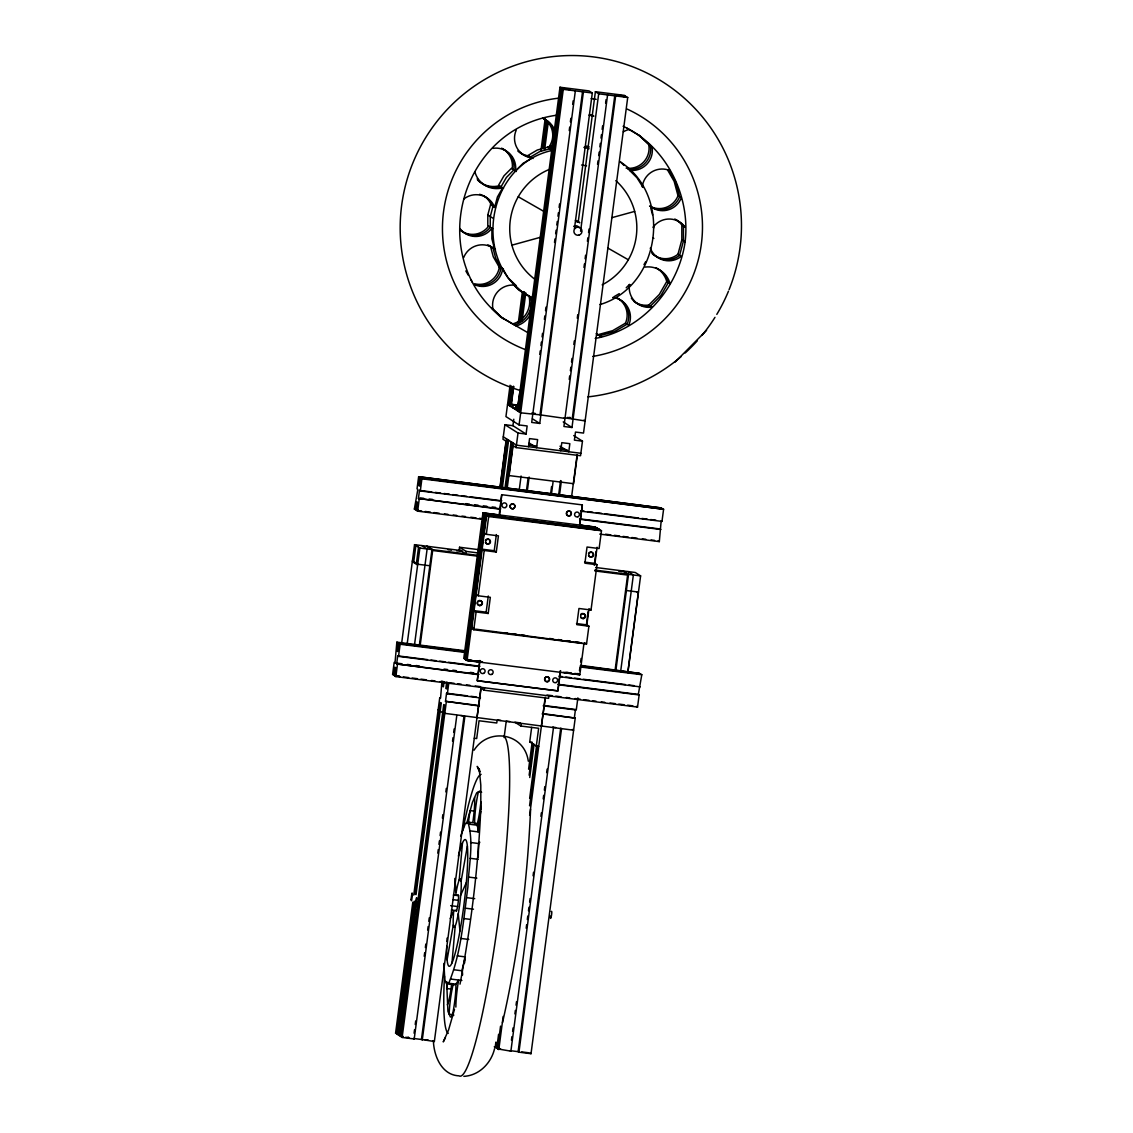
<?xml version="1.0" encoding="UTF-8"?>
<svg xmlns="http://www.w3.org/2000/svg" width="1133" height="1133" viewBox="0 0 1133 1133"><rect width="100%" height="100%" fill="white"/><g stroke="black" fill="none" stroke-linecap="round" stroke-linejoin="round"><path stroke-width="1.5" d="M491.34 201.745L487.799 214.973L487.799 225.609L492.728 228.753M547.551 147.205L552.479 150.335C484.358 164.979 470.45 267.02 533.006 298.517L528.091 295.373M599.952 304.579C660.666 286.564 673.554 195.159 619.652 161.509M650.271 248.184A19.997 19.856 -57.5 0 0 681.259 256.341L677.973 254.245L681.825 239.856L681.825 224.971A19.997 19.856 -57.5 0 0 674.786 219.023M595.193 338.455C642.043 329.901 678.355 288.476 685.111 241.938C690.663 195.428 666.246 146.129 623.108 126.273M478.253 857.554L478.608 843.519A19.997 2.153 -82.8 0 0 479.783 842.159M480.874 806.243C478.48 865.966 471.045 925.434 460.012 984.152M530.598 809.217C527.397 880.992 518.489 952.655 502.486 1022.717M550.496 916.101C550.001 923.792 553.003 909.926 551.247 911.428M451.982 962.965L455.211 925.973M459.233 879.944L462.462 842.966M443.895 963.418L444.816 979.719L446.572 983.826L449.065 982.424C461.343 952.272 463.51 919.047 467.901 887.082C468.609 865.697 474.245 842.91 467.872 822.091L465.38 823.493L460.649 836.168M465.139 650.781L396.847 642.17L395.006 662.904L402.003 663.782M482.446 519.325L417.652 511.153L416.42 510.374L417.482 502.287L416.661 501.763L415.599 509.85L414.366 509.057L417.85 489.371L417.029 488.847L418.629 476.71L661.53 507.966L418.629 476.71M399.071 675.962L393.817 675.296L394.879 667.21L395.7 667.734L394.638 675.82L395.87 676.599L637.539 707.077L639.139 694.94L638.318 694.416L557.762 684.261M396.847 642.17L398.08 642.949L397.003 651.036L397.825 651.56L398.887 643.473L465.436 651.857M419.861 477.503L418.785 485.59L419.607 486.114L420.669 478.013L663.584 509.269L661.984 521.407L581.427 511.238M478.027 674.631L396.649 663.952L397.711 655.865L427.481 659.618M499.809 509.17L418.431 498.492L419.493 490.405L431.744 491.963M395.87 676.599L397.456 664.476M479.089 666.544L398.533 656.389L400.119 644.252L398.887 643.473M417.652 511.153L419.238 499.016M500.871 501.083L420.315 490.929L421.901 478.806L420.669 478.013M401.649 643.232L414.536 544.661L461.981 550.68M413.743 561.685L415.882 545.511M416.42 563.384L418.544 547.211M407.059 644.79L419.876 548.06L414.536 544.661M414.508 644.861L427.127 548.967L421.788 545.582M419.337 645.47L431.956 549.576L426.631 546.191M420.286 644.507L432.664 550.496L477.46 556.147M412.823 902.137L395.559 1033.268L400.02 1034.457M413.743 895.141L439.746 697.659L440.567 698.183L441.955 680.905M459.545 547.239L459.233 549.675L465.79 553.853L466.116 551.417L459.545 547.239L478.834 549.675M396.791 1034.061L414.281 901.174M415.202 894.178L440.44 702.488L441.261 703.012L416.023 894.702M443.215 681.457L442.578 686.315L443.4 686.839L444.037 681.981M415.103 901.684L397.612 1034.585L398.519 1035.151L416.618 897.676L399.17 1035.576L403.291 1036.553M400.076 1036.143L443.725 704.584L444.547 705.094L400.898 1036.667L402.13 1037.446L414.211 1038.975L456.797 715.49M446.714 681.939L445.85 688.411L446.671 688.921L447.535 682.463M479.401 706.015L445.496 701.313L446.558 693.226L467.462 695.86M402.13 1037.446L446.317 701.837M480.477 697.928L447.379 693.75L448.739 683.355M414.083 1033.211L414.536 1029.713M415.23 1024.459L415.698 1020.975M424.209 956.266L424.677 952.768M425.357 947.528L425.824 944.03M427.665 930.037L428.118 926.539M428.812 921.299L429.28 917.801M437.791 853.107L438.259 849.608M438.938 844.368L439.406 840.87M440.1 835.616L440.553 832.118M442.394 818.139L442.861 814.641M445.85 791.91L446.303 788.412M452.52 741.194L452.988 737.696M453.682 732.456L454.135 728.958M463.779 658.443L482.941 512.881L595.717 527.1L579.813 525.202M467.858 659.406L464.601 658.967L483.763 513.405L499.667 515.303L501.707 494.696L582.348 504.907L579.685 525.117M464.997 659.236L484.173 513.66L500.078 515.557L483.763 513.405M472.348 660.61L465.819 659.746L484.995 514.184L500.899 516.082L484.173 513.66M471.13 660.666L466.229 660.015L485.406 514.453L501.31 516.351L484.995 514.184M583.991 643.19L579.841 674.758L467.051 660.539L486.227 514.963L502.131 516.875L485.406 514.453M471.725 628.447L486.638 515.232L599.414 529.451M576.499 623.575L586.852 624.878L588.905 626.181L586.554 643.969L473.778 629.75L476.115 611.962L474.061 610.659L486.156 612.174L488.21 613.491L490.334 597.318L478.253 595.788L476.2 594.485M478.253 595.788L484.216 550.496L482.162 549.193L494.243 550.723L496.296 552.026L498.421 535.852L486.34 534.323L484.287 533.02M486.34 534.323L488.677 516.535L486.227 514.963L599.003 529.182L601.467 530.754L599.116 548.542L587.036 547.027L584.911 563.2L596.992 564.716L591.029 610.007L578.949 608.478L576.824 624.651L588.905 626.181M480.973 687.391L434.35 1041.51L421.448 1039.471L464.034 715.985L460.805 715.574M422.269 1039.995L464.856 716.509L464.034 715.985M510.077 385.22L505.941 416.59L519.084 424.946L527.142 425.966L526.08 434.052L512.937 425.696L504.879 424.677L502.967 439.236L505.998 441.162L499.88 487.714M518.362 322.282L522.285 292.555M540.923 150.916L545.299 117.69M508.774 405.246L511.309 386.013M519.82 321.305L523.743 291.592M542.622 148.211L546.304 120.225M509.595 405.77L512.13 386.523M520.883 320.087L524.565 292.102M543.443 148.735L547.126 120.749M500.064 488.266L506.564 438.896M510.827 406.549L513.49 386.325M522.115 320.866L525.797 292.895M544.661 149.514L548.358 121.528M518.432 406.081L511.394 404.283L513.731 386.48M501.367 488.55L507.796 439.675M502.415 487.332L508.618 440.199M513.207 405.43L512.881 407.852L516.365 408.291M486.156 612.174L488.281 596M494.243 550.723L496.367 534.549M499.129 514.963L501.707 494.696M512.937 425.696L513.787 419.224M505.106 487.148L511.082 441.771M515.345 409.424L515.657 406.988L519.141 407.427M505.927 487.672L511.904 442.295M507.159 488.45L513.136 443.074M517.399 410.727L559.985 87.241L589.018 90.909L592.304 92.991L574.431 228.739M518.631 411.506L561.217 88.034L559.985 87.241M519.452 412.03L562.039 88.558L570.097 89.564L561.217 88.034M548.924 695.903L548.613 698.325L484.159 690.195L484.485 687.773M573.709 435.582L582.461 441.162L580.549 455.721L516.096 447.592L518.022 433.033L504.879 424.677M519.084 424.946L563.271 89.337L562.039 88.558M519.24 489.98L521.081 476.016M539.775 354.36L540.229 350.876M540.923 345.622L541.376 342.124M542.07 336.883L542.537 333.385M544.378 319.393L544.831 315.895M545.525 310.654L545.979 307.156M554.504 242.462L554.958 238.964M555.652 233.724L556.119 230.226M556.799 224.971L557.266 221.473M557.96 216.233L558.413 212.735M559.107 207.495L559.56 203.997M569.233 130.55L569.701 127.052M570.381 121.812L570.848 118.314M572.689 104.321L573.142 100.823M528.502 446.685L529.564 438.598L537.623 439.618L536.56 447.705L529.267 443.06M575.352 90.852L531.703 422.425L539.761 423.445L583.41 91.872L563.271 89.337M526.477 490.476L528.091 478.253M497.075 720.574L496.764 722.996L479.032 720.758L476.696 738.56L474.274 738.249M527.298 491L529.139 477.035M564.985 418.403L540.002 414.834L582.589 91.348M504.1 737.583L506.168 721.792M578.212 222.224L595.391 91.716L624.425 95.37L625.657 96.149L617.598 95.144L627.71 97.466L583.523 433.075L575.479 432.055L574.403 440.142L582.461 441.162M580.578 231.274L598.677 93.798L595.391 91.716M550.652 493.521L551.573 486.539M538.727 746.378L536.306 746.066L538.642 728.278L520.925 726.041L521.251 723.619M551.474 494.045L553.074 481.822M569.233 379.413L569.687 375.915M570.381 370.675L570.848 367.177M571.528 361.923L571.995 358.425M573.836 344.446L574.289 340.948M577.292 318.217L577.745 314.719M583.962 267.501L584.43 264.003M585.11 258.763L585.577 255.265M587.418 241.272L587.871 237.774M588.565 232.534L589.033 229.036M597.544 164.342L598.012 160.844M598.691 155.603L599.159 152.105M599.853 146.851L600.306 143.353M601 138.113L601.453 134.615M602.147 129.374L602.614 125.876M605.603 103.145L606.056 99.647M560.722 450.75L561.798 442.663L569.842 443.683L568.78 451.77L560.028 446.19M607.571 94.917L563.922 426.49L571.981 427.509L615.63 95.937L598.677 93.798M558.711 494.54L560.538 480.576M559.532 495.05L561.359 481.086M536.306 746.066L529.734 741.888L531.66 727.329M583.892 420.159L585.124 420.938L572.222 418.898L614.808 95.413M528.601 769.194L532.057 742.965M529.139 775.213L533.289 743.744M529.734 777.493L534.11 744.268M498.577 1047.77L495.192 1047.345L495.872 1042.119M496.523 1042.53L495.843 1047.756L499.965 1048.733M496.75 1048.337L498.591 1034.344M529.663 798.298L536.575 745.84M555.864 727.57L552.649 727.159L553.471 727.683L510.884 1051.169L497.571 1048.861L500.559 1026.13M529.564 805.804L537.396 746.364M498.803 1049.64L503.165 1016.414M529.649 815.335L545.2 697.22M571.613 496.58L577.136 454.602M545.355 698.055L541.39 726.154M516.096 447.592L513.065 445.651L509.128 475.577L573.567 483.706L577.292 455.438M511.436 1040.151L511.904 1036.653M512.598 1031.412L513.051 1027.914M514.892 1013.922L515.359 1010.424M516.039 1005.183L516.506 1001.685M526.179 928.239L526.633 924.74M527.327 919.5L527.78 916.002M528.474 910.762L528.941 907.264M529.621 902.01L530.088 898.511M533.077 875.781L533.544 872.283M540.908 816.341L541.362 812.843M543.203 798.85L543.67 795.352M544.364 790.112L544.817 786.614M546.658 772.621L547.126 769.123M560.523 670.679L557.861 690.903L560.438 670.637M518.942 1052.175L518.121 1051.651L560.708 728.179L561.529 728.703L518.942 1052.175L531.023 1053.704L575.21 718.095L543.033 713.62M579.473 670.722L579.94 667.21M580.634 661.955L581.102 658.443M586.299 625.643L588.169 611.523M594.259 565.211L596.071 551.488M574.389 717.571L575.451 709.485L544.095 705.533M586.852 624.878L588.976 608.704L591.029 610.007M596.992 564.716L594.938 563.413L597.077 547.239M577.872 697.871L576.272 710.009L543.174 705.831M615.007 670.835L627.611 575.068L594.867 570.947M615.899 670.254L628.518 574.36L623.192 570.961M620.728 670.863L633.361 574.969L628.022 571.57M627.781 672.62L638.29 592.814L637.043 592.021M627.979 671.77L640.612 575.89L635.273 572.491L595.661 567.491M638.318 694.416L641.802 674.716L640.57 673.937L581.031 666.431M599.782 534.11L659.321 541.616L661.162 520.883L661.984 521.407M459.956 930.972L458.27 913.694M447.082 959.821L453.327 924.769M461.117 881.148L467.377 846.11M466.64 823.62L472.433 802.391L476.681 792.859L480.165 790.891M464.955 958.49L461.853 970.769A19.997 2.153 -82.8 0 1 462.576 975.017M454.489 1009.404L448.569 1029.982L443.244 1041.907L445.425 1037.686M450.212 918.636L453.724 910.79A24.501 2.648 -82.8 0 0 456.358 922.559A24.501 2.648 -82.8 0 0 461.244 883.343A24.501 2.648 -82.8 0 0 455.664 895.169M460.72 895.127L466.343 882.579M494.554 1048.705C491.184 1063.221 479.061 1075.557 463.864 1076.35M643.997 264.612L645.768 261.553M656.177 267.77A22.802 22.646 -57.5 0 1 666.742 281.522L659.293 294.495L648.827 305.032A19.997 19.856 -57.5 0 1 634.112 301.534M474.076 750.188C488.507 727.202 524.494 732.796 528.29 761.192M503.279 318.77L503.378 318.642C424.606 258.891 458.511 129.403 556.105 115.283M626.209 287.768L629.438 284.51L630.26 285.02M675.07 362.107L706.567 330.34M614.029 296.719L619.269 293.645M613.534 298.007L612.712 297.483A19.997 19.856 -57.5 0 1 628.744 325.256L625.458 323.174L612.613 330.68L598.281 334.617L601.566 336.713A19.997 19.856 -57.5 0 1 596.213 333.612M447.818 983.132L455.877 984.138L458.638 980.045A22.802 2.464 -82.8 0 0 455.863 1007.067M453.866 1015.097L450.396 1017.052L447.932 1011.316L446.643 982.014M550.482 146.398L537.297 150.023L528.12 155.391L533.034 158.521M511.918 245.167L541.517 236.995M611.636 217.734L634.664 211.404M464.601 658.967L467.773 659.349M465.819 659.746L472.192 660.511M476.965 661.077L481.737 661.658M466.229 660.015L472.603 660.78M475.775 661.148L480.548 661.729M467.051 660.539L482.559 662.168M565.877 672.45L570.65 673.016M564.701 672.52L571.06 673.285M574.247 673.653L579.02 674.234L574.119 673.583M583.41 91.872L592.304 92.991M615.63 95.937L627.71 97.466M511.394 404.283L518.362 405.161M531.915 412.979L535.13 413.375M567.364 417.44L570.579 417.85L569.757 417.326M540.002 414.834L520.684 412.823L507.542 404.453M564.163 417.879L572.222 418.898M518.022 433.033L526.08 434.052M529.238 444.688L532.453 445.085M559.844 448.541L564.673 449.15M528.814 445.057L536.73 446.048M560.169 449.008L567.137 449.886M580.861 453.285L516.421 445.17L503.293 436.8M421.901 478.806L663.584 509.269M435.256 492.402L440.51 493.067M444.009 493.506L449.263 494.158M452.761 494.611L458.015 495.263M461.513 495.716L466.768 496.367M470.28 496.821L501.806 500.786M580.606 510.728L584.104 511.167M587.616 511.606L592.871 512.272M596.369 512.711L601.623 513.376M605.121 513.816L638.403 518.008M641.901 518.447L647.155 519.112M650.654 519.551L655.908 520.217M420.286 497.897L423.784 498.336M429.039 499.002L432.551 499.441M465.819 503.633L469.317 504.072M474.571 504.737L478.084 505.176M483.338 505.842L486.836 506.281M492.09 506.947L495.588 507.386M418.431 498.492L500.729 508.873M579.544 518.815L660.1 528.969M580.365 519.339L660.921 529.493M488.677 516.535L601.467 530.754M414.366 509.057L417.865 509.51M416.42 510.374L421.674 511.025M425.172 511.465L430.427 512.13M433.925 512.569L439.179 513.235M444.433 513.9L447.946 514.34M453.2 515.005L456.698 515.444M461.952 516.11L465.451 516.549M470.705 517.215L475.959 517.88M479.457 518.319L482.97 518.758M605.56 534.209L610.814 534.875M614.313 535.314L619.567 535.98M623.065 536.419L628.319 537.084M631.817 537.524L637.072 538.189M642.326 538.841L645.838 539.294M651.093 539.945L654.591 540.399M584.586 562.11L594.938 563.413M484.216 550.496L496.296 552.026M466.116 551.417L478.395 552.975M448.002 549.703L451.444 550.142M456.613 550.794L460.069 551.219M618.83 571.244L622.272 571.669M419.876 548.06L478.395 555.439M594.896 570.083L640.612 575.89M429.832 565.764L417.751 564.234L412.412 560.835M626.393 590.534L638.474 592.063M476.115 611.962L488.21 613.491M474.727 628.617L471.314 628.192L473.778 629.75M504.086 632.738L507.584 633.177M512.824 633.843L516.308 634.282M521.548 634.933L525.032 635.372M549.477 638.46L552.961 638.899M558.201 639.564L561.685 640.003M566.925 640.655L570.423 641.094M575.649 641.76L579.147 642.199M582.121 643.204L476.157 629.212M580.719 665.354L639.748 673.413L580.209 665.907M398.08 642.949L464.615 651.333M400.119 644.252L466.669 652.65M580.507 666.997L641.802 674.716M430.979 660.057L436.233 660.723M439.731 661.162L444.986 661.828M448.498 662.267L480.01 666.246M558.824 676.174L562.322 676.613M565.834 677.052L571.089 677.718M574.587 678.157L579.841 678.823M583.339 679.262L625.374 684.559M628.872 685.012L634.126 685.663M559.645 676.698L640.202 686.853M407.257 664.448L410.755 664.887M416.009 665.553L419.522 665.992M444.037 669.093L447.535 669.532M452.789 670.198L456.302 670.637M470.308 672.393L473.806 672.846M396.649 663.952L478.947 674.333M558.583 684.785L639.139 694.94M557.776 690.847L477.22 680.692L479.882 660.482L477.305 680.749L557.861 690.903M394.638 675.82L399.892 676.486M403.39 676.925L408.645 677.591M412.143 678.03L417.397 678.695M420.909 679.134L426.164 679.8M431.418 680.451L434.916 680.905M440.171 681.556L445.425 682.222M448.923 682.661L454.177 683.326M457.675 683.765L461.188 684.205M466.442 684.87L469.94 685.309M475.194 685.975L480.449 686.64M546.998 695.025L552.253 695.69M555.751 696.129L561.005 696.795M566.259 697.461L569.757 697.9M575.012 698.565L580.266 699.217M583.778 699.67L589.033 700.321M592.531 700.775L596.029 701.214M601.283 701.865L604.781 702.318M610.036 702.97L615.29 703.635M618.802 704.075L624.056 704.74M627.555 705.179L632.809 705.845M470.946 696.299L476.172 696.965M445.496 701.313L478.579 705.491M542.112 713.917L575.21 718.095M497.486 719.993L500.97 720.432M506.182 721.098L509.666 721.537M514.892 722.188L520.118 722.854M529.734 741.888L532.156 742.2M481.652 792.279L478.423 791.882A19.997 2.153 -82.8 0 0 474.642 821.949M474.897 811.2L470.068 810.591A19.997 2.153 -82.8 0 0 468.495 822.799M467.872 822.091L475.931 823.11M466.626 822.799L469.855 823.195M474.685 823.804L477.899 824.215M468.75 824.144L476.809 825.164L477.687 827.217L478.14 831.877L470.096 830.871M470.549 842.499L478.608 843.519M470.11 858.304L478.154 859.324M468.779 877.112L476.837 878.132M454.446 894.858L457.888 895.297A8.172 0.878 -82.8 0 1 458.044 903.483A8.172 0.878 -82.8 0 1 455.919 910.238M453.342 895.042L458.525 895.693M466.669 897.633L474.727 898.653M453.214 899.701L458.383 900.353M450.665 905.664L457.576 906.542M465.436 908.184L473.481 909.204M451.373 909.983L456.557 910.635M463.921 918.566L470.365 919.373M460.706 938.436L468.765 939.441M457.25 955.884L465.309 956.889M453.795 969.749L461.853 970.769M450.58 979.039L461.853 980.456M446.572 983.826L454.63 984.846M451.472 989.123L446.643 988.514A19.997 2.153 -82.8 0 1 447.365 982.339M452.379 1014.587L449.164 1014.177A19.997 2.153 -82.8 0 1 453.271 984.322M497.5 1047.175L494.285 1046.765L495.192 1047.345M405.727 1037.276L408.956 1037.686L408.135 1037.162M425.059 1039.712L428.288 1040.122M497.571 1048.861L500.786 1049.257M521.732 1051.906L528.176 1052.713M421.448 1039.471L413.389 1038.451L414.211 1038.975M518.121 1051.651L510.062 1050.645L510.884 1051.169M482.941 512.881L499.256 515.048M599.003 529.182L582.688 527.029L598.182 528.658L581.866 526.505L597.771 528.403L581.456 526.236L596.949 527.879L579.614 525.061L582.348 504.907M567.18 672.45L570.451 672.889M565.962 672.506L570.862 673.144M475.619 661.049L480.505 661.7M474.401 661.091L480.916 661.955M590.491 114.872L593.664 115.708M588.948 115.084L593.72 116.331M585.832 146.058L589.245 146.95M584.883 146.724L588.296 147.616M583.934 147.389L589.061 148.735M626.931 128.256L640.032 135.875L650.484 146.284A19.997 19.856 -57.5 0 1 627.781 169.185M620.233 161.693L624.056 165.46M518.248 196.76L544.803 211.942M607.67 247.957L628.319 259.769M529.918 315.271A22.802 22.646 -57.5 0 1 516.138 325.95L499.965 316.475L491.835 308.374M528.927 333.286L501.607 317.523L492.317 308.261M627.158 128.482L628.801 129.53A22.802 22.646 -57.5 0 0 623.32 131.839M638.389 134.827L652.126 147.332A19.997 19.856 -57.5 0 1 629.424 170.233L636.958 177.739L643.077 187.441M667.592 170.007L674.177 181.407L678.001 195.754L681.287 197.85A19.997 19.856 -57.5 0 1 650.3 206.362L651.121 206.886M629.424 170.233L630.245 170.743M681.825 224.971L685.111 227.067A19.997 19.856 -57.5 0 0 653.033 227.266L653.854 227.775M681.825 239.856L685.111 241.938M653.019 237.902L653.84 238.426M516.308 171.508L511.394 168.364L503.916 175.898L498.591 185.189L503.505 188.319M666.742 281.522L670.014 283.604A22.802 22.646 -57.5 0 0 645.144 267.091M648.827 305.032L652.112 307.128A19.997 19.856 -57.5 0 1 629.438 284.51M490.547 204.676L495.475 207.821M487.799 214.973L492.728 218.102M495.461 249.642L490.532 246.512L493.266 256.766L500.333 269.017M498.577 265.958L503.491 269.087M474.883 284.822A19.997 19.856 -57.5 0 0 502.67 268.563L507.966 277.741L516.322 285.785M520.061 390.503L517.469 408.149L515.657 406.988M563.228 421.929L571.981 427.509M532.453 418.799L539.761 423.445M658.089 540.838L659.321 541.616M622.47 570.919L627.64 574.204M419.493 490.405L420.315 490.929M584.515 642.666L586.554 643.969M427.509 546.347L432.679 549.632M412.384 561.699L417.553 564.985M636.307 706.284L637.539 707.077M577.788 673.441L579.841 674.758L563.115 672.336M572.377 729.44L573.61 730.219L443.485 713.181M484.159 690.195L481.128 688.269L476.936 718.039M515.671 722.698L520.925 726.041M397.711 655.865L398.533 656.389M446.558 693.226L447.379 693.75M395.006 662.904L394.185 662.38L392.584 674.517L393.817 675.296M438.145 709.796L439.377 710.575M440.199 711.099L442.663 712.671M529.791 1052.911L531.023 1053.704M433.118 1040.731L434.35 1041.51M515.104 285.459L521.322 291.663M513.886 285.134L518.857 290.09L530.556 296.945A22.802 22.646 -57.5 0 1 514.495 324.916M465.833 270.943L468.297 275.22M470.761 279.497L472.419 282.358M479.344 770.752L477.234 766.375L479.627 771.927M650.753 208.075L652.58 214.916M479.882 771.814L479.202 768.811L480.803 785.141L480.817 809.5M454.815 878.443L456.174 892.223M433.401 1041C433.897 1056.027 441.714 1075.146 459.035 1075.84A171.508 18.496 -82.8 0 0 498.633 916.979A171.508 18.496 -82.8 0 0 503.746 736.181M582.985 613.491A2.45 2.436 -57.5 0 1 584.784 617.131A2.45 2.436 -57.5 0 1 580.733 617.414M580.733 614.44A2.45 2.436 -57.5 0 1 582.348 613.491M485.391 540.54A2.45 2.436 -57.5 0 1 489.13 539.506A2.45 2.436 -57.5 0 1 489.13 543.387A2.45 2.436 -57.5 0 1 485.391 542.41M588.509 553.527A2.45 2.436 -57.5 0 1 592.247 552.507A2.45 2.436 -57.5 0 1 592.814 556.515A2.45 2.436 -57.5 0 1 588.848 555.467A2.45 2.436 -57.5 0 1 591.497 552.295L592.106 552.451A2.45 2.436 -57.5 0 1 592.247 556.388A2.45 2.436 -57.5 0 1 588.509 555.411M478.622 600.66A2.45 2.436 -57.5 0 1 481.978 602.586A2.45 2.436 -57.5 0 1 479.231 605.348A2.45 2.436 -57.5 0 1 477.305 601.991M477.616 601.439A2.45 2.436 -57.5 0 1 478.069 600.986M519.934 390.403A171.508 170.29 -57.5 0 1 409.367 172.343A171.508 170.29 -57.5 0 1 630.359 65.912A171.508 170.29 -57.5 0 1 729.085 289.666M728.448 291.252A171.508 170.29 -57.5 0 1 716.807 314.379M714.98 317.339A171.508 170.29 -57.5 0 1 701.894 335.453M697.376 340.693A171.508 170.29 -57.5 0 1 685.168 353M681.287 356.442A171.508 170.29 -57.5 0 1 587.928 396.876M626.931 108.98A130.677 129.743 -57.5 0 1 701.242 244.841A130.677 129.743 -57.5 0 1 592.715 356.428M525.783 349.757A130.677 129.743 -57.5 0 1 443.57 211.489A130.677 129.743 -57.5 0 1 558.909 98.132M591.171 98.571A130.677 129.743 -57.5 0 1 596.185 99.378M463.638 257.644A19.997 19.856 -57.5 0 1 494.639 249.118L491.892 238.865L491.906 228.229A19.997 19.856 -57.5 0 1 459.814 228.413M487.615 245.025A19.997 19.856 -57.5 0 1 492.997 248.085L495.73 258.338L501.027 267.515A19.997 19.856 -57.5 0 1 476.172 284.794M492.798 308.148A19.997 19.856 -57.5 0 1 515.501 285.261M532.184 297.993A22.802 22.646 -57.5 0 1 532.765 300.911M618.136 298.461A19.997 19.856 -57.5 0 1 625.458 323.174M617.046 298.036A19.997 19.856 -57.5 0 1 627.101 324.208L614.256 331.728L599.923 335.665A19.997 19.856 -57.5 0 1 597.133 334.32M657.82 268.804A22.802 22.646 -57.5 0 1 668.385 282.57L660.936 295.529L650.469 306.08A19.997 19.856 -57.5 0 1 631.364 298.206M488.62 226.133A19.997 19.856 -57.5 0 1 460.933 230.679M460.196 229.716A19.997 19.856 -57.5 0 0 490.263 227.181L490.263 216.545L493.011 206.248A19.997 19.856 -57.5 0 0 479.627 194.295M651.744 252.489A19.997 19.856 -57.5 0 0 679.616 255.293L683.468 240.904L683.468 226.019A19.997 19.856 -57.5 0 0 676.429 220.071M528.913 295.897A22.802 22.646 -57.5 0 1 512.852 323.868M651.22 207.056A19.997 19.856 -57.5 0 0 679.644 196.802L675.82 182.455L668.413 169.624L670.056 170.658A19.997 19.856 -57.5 0 0 642.255 186.917M648.841 145.251A19.997 19.856 -57.5 0 1 626.138 168.137M678.001 195.754A19.997 19.856 -57.5 0 1 649.577 206.008M474.911 171.876A22.802 22.646 -57.5 0 0 502.684 187.795L497.401 197L494.654 207.297A19.997 19.856 -57.5 0 0 463.666 199.153M477.177 178.773A22.802 22.646 -57.5 0 0 501.055 186.761L506.38 177.47L513.844 169.936A19.997 19.856 -57.5 0 0 503.25 149.202M677.973 254.245A19.997 19.856 -57.5 0 1 652.254 253.693M544.52 119.064A19.997 19.856 -57.5 0 1 554.363 137.263M553.088 143.353A19.997 19.856 -57.5 0 1 550.015 148.763L539.761 151.581L530.57 156.963A19.997 19.856 -57.5 0 1 519.41 151.992M516.195 130.224A19.997 19.856 -57.5 0 0 532.213 157.997L523.035 163.379L515.487 170.984A19.997 19.856 -57.5 0 0 492.813 148.366M543.358 118.781A19.997 19.856 -57.5 0 1 554.32 129.204M499.412 185.713A22.802 22.646 -57.5 0 1 477.489 179.949M501.607 148.154A19.997 19.856 -57.5 0 1 512.201 168.888M483.649 195.74A19.997 19.856 -57.5 0 1 491.368 205.2M528.941 155.915A19.997 19.856 -57.5 0 1 517.767 150.958M542.877 118.03A19.997 19.856 -57.5 0 1 548.372 147.729M488.79 245.294A19.997 19.856 -57.5 0 1 491.354 247.036M615.814 180.629A63.859 63.406 -57.5 0 1 602.161 284.85M534.606 279.086A63.859 63.406 -57.5 0 1 550.511 168.916M581.569 165.021A63.859 63.406 -57.5 0 1 586.512 165.843M499.398 266.467A19.997 19.856 -57.5 0 1 474.529 283.746M575.394 220.383A8.172 8.115 -57.5 0 1 577.348 221.176L579.813 222.748A8.172 8.115 -57.5 0 0 575.748 221.686M573.723 226.317A4.079 4.05 -57.5 0 1 579.275 227.775M448.243 1033.367A130.677 14.092 -82.8 0 1 444.49 976.108M462.788 830.192A130.677 14.092 -82.8 0 1 481.114 774.349M474.571 797.618A22.802 2.464 -82.8 0 1 472.829 822.303M480.888 801.824A19.997 2.153 -82.8 0 1 476.809 825.164M451.543 985.016A19.997 2.153 -82.8 0 1 447.294 1004.787M455.877 984.138A19.997 2.153 -82.8 0 1 452.124 1016.074M458.383 856.123A63.83 6.883 -82.8 0 1 467.674 860.046A63.83 6.883 -82.8 0 1 456.174 949.327A63.83 6.883 -82.8 0 1 446.77 946.239M446.926 941.481A63.83 6.883 -82.8 0 1 447.082 938.124M478.14 831.877A19.997 2.153 -82.8 0 1 480.859 811.285M464.587 963.064A19.997 2.153 -82.8 0 1 464.927 959.991M411.052 899.475C411.93 906.258 413.191 881.956 411.052 899.475M488.38 539.294L487.742 539.294A2.45 2.436 -57.5 0 0 486 543.047A2.45 2.436 -57.5 0 0 490.107 543.019A2.45 2.436 -57.5 0 0 488.38 539.294M583.396 618.604L582.759 618.604A2.45 2.436 -57.5 0 1 581.031 614.879A2.45 2.436 -57.5 0 1 585.138 614.851A2.45 2.436 -57.5 0 1 583.396 618.604M578.609 673.965L575.422 673.583L578.609 673.965M595.802 529.196L491.071 515.997L597.02 529.989L595.802 529.196M479.641 605.603L479.032 605.447A2.45 2.436 -57.5 0 1 478.324 601.382A2.45 2.436 -57.5 0 1 482.29 602.43A2.45 2.436 -57.5 0 1 479.641 605.603M577.929 516.761A2.45 2.436 -57.5 0 0 578.481 512.555A2.45 2.436 -57.5 0 0 574.573 514.198A2.45 2.436 -57.5 0 0 577.929 516.761M569.871 515.742A2.45 2.436 -57.5 0 0 570.423 511.535A2.45 2.436 -57.5 0 0 566.514 513.178A2.45 2.436 -57.5 0 0 569.786 515.685A2.45 2.436 -57.5 0 0 570.338 511.479A2.45 2.436 -57.5 0 0 566.443 513.136A2.45 2.436 -57.5 0 0 569.871 515.742M483.593 673.399A2.45 2.436 -57.5 0 0 484.145 669.192A2.45 2.436 -57.5 0 0 480.25 670.835A2.45 2.436 -57.5 0 0 483.593 673.399M491.651 674.418A2.45 2.436 -57.5 0 0 492.204 670.212A2.45 2.436 -57.5 0 0 488.309 671.855A2.45 2.436 -57.5 0 0 491.651 674.418M548.046 681.528A2.45 2.436 -57.5 0 0 548.599 677.322A2.45 2.436 -57.5 0 0 544.69 678.964A2.45 2.436 -57.5 0 0 548.046 681.528M556.105 682.533A2.45 2.436 -57.5 0 0 556.657 678.341A2.45 2.436 -57.5 0 0 552.748 679.984A2.45 2.436 -57.5 0 0 556.105 682.533M547.961 681.471A2.45 2.436 -57.5 0 0 548.514 677.265A2.45 2.436 -57.5 0 0 544.619 678.908A2.45 2.436 -57.5 0 0 547.961 681.471M505.346 507.556A2.45 2.436 -57.5 0 0 505.899 503.364A2.45 2.436 -57.5 0 0 501.99 505.006A2.45 2.436 -57.5 0 0 505.346 507.556M513.391 508.575A2.45 2.436 -57.5 0 0 513.943 504.369A2.45 2.436 -57.5 0 0 510.048 506.026A2.45 2.436 -57.5 0 0 513.391 508.575A2.45 2.436 -57.5 0 0 514.028 504.426A2.45 2.436 -57.5 0 0 510.133 506.069A2.45 2.436 -57.5 0 0 513.476 508.632M578.977 235.14A4.079 4.05 -57.5 0 0 580.804 228.314A4.079 4.05 -57.5 0 0 574.006 230.183A4.079 4.05 -57.5 0 0 578.977 235.14"/></g></svg>
